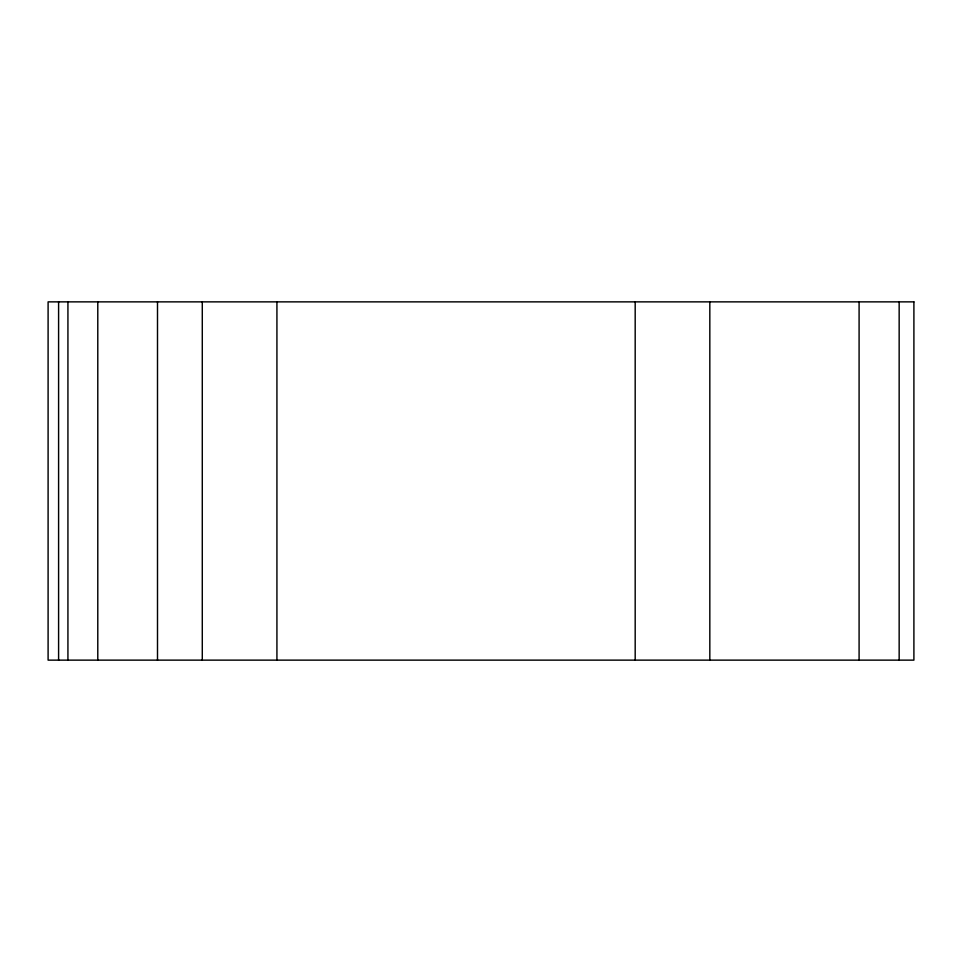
<?xml version="1.0" encoding="UTF-8"?>
<svg xmlns="http://www.w3.org/2000/svg" width="962" height="962" viewBox="0 0 962 962"><rect width="100%" height="100%" fill="white"/><g stroke="black" fill="none" stroke-linecap="round" stroke-linejoin="round"><path stroke-width="1.44" d="M899.157 301.864L899.157 660.136M859.09 301.864L859.09 660.136M709.824 301.864L709.824 660.136M635.185 301.864L635.185 660.136M276.924 301.864L276.924 660.136M202.285 301.864L202.285 660.136M157.503 301.864L157.503 660.136M97.787 301.864L97.787 660.136M67.929 301.864L67.929 660.136M58.598 301.864L58.598 660.136M913.9 301.864L48.1 301.864L48.1 660.136L913.9 660.136L913.9 301.864"/></g></svg>
